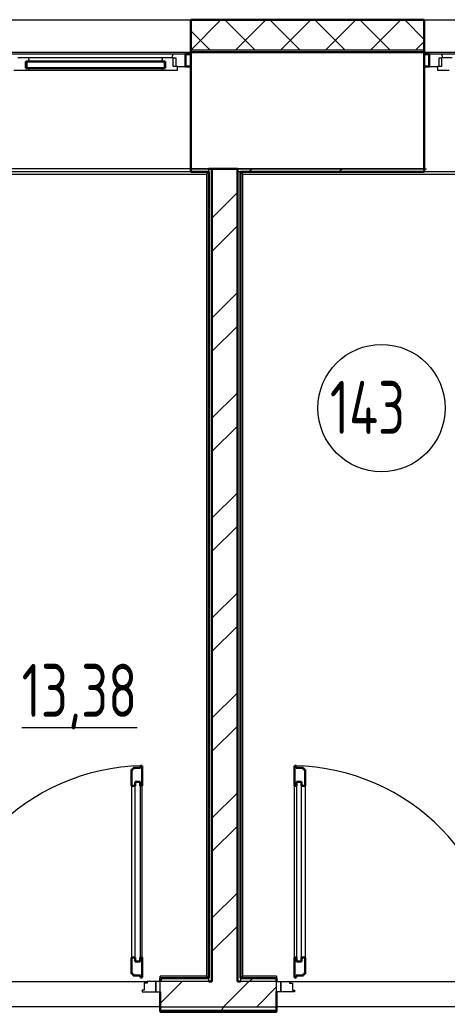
# Model space of a CAD drawing. Header units: millimetres. Extents: x -259809 to 472825, y -397243 to 31861.
# Drawn here: x -39972 to -37957, y -329807 to -325130 of the extents above; entities that cross this region are included whole.
import ezdxf

# ---------------------------------------------------------------- set-up
doc = ezdxf.new("R2010")
doc.units = ezdxf.units.MM
doc.linetypes.add('ADSK_Линия сетки', pattern=[25, 20, -2.5, 0, -2.5])
for name, color, linetype, lineweight in [('_ Окна', 252, 'Continuous', 30), ('Двери', 252, 'Continuous', 9), ('Марки помещений', 252, 'Continuous', 20), ('Ограждение', 252, 'Continuous', 9), ('Окна', 252, 'Continuous', 9), ('Оси', 252, 'Continuous', 9), ('Стены внутренние', 252, 'Continuous', 18), ('Стены наружные', 252, 'Continuous', 18), ('Стены штриховка', 7, 'Continuous', 9)]:
    doc.layers.add(name, color=color, linetype=linetype, lineweight=lineweight)
doc.layers.add('Двери открывание', color=7, linetype='Continuous', lineweight=9, true_color=0xc0c0c0)
doc.styles.add('GOST Common_3', font='', dxfattribs={"height": 3.5})
doc.styles.get('GOST Common_3').set_extended_font_data('GOST 2.304 type A')

# ---------------------------------------------------------------- blocks, each defined once
blk = doc.blocks.new('1 этаж')
at = {"layer": '_ Окна', "color": 251, "lineweight": 18, "true_color": 0x636466}
for p, q in [((-39930.4, 27377.7), (-39980.8, 27377.7)), ((-39943.8, 27328.7), (-39943.8, 27360.7)), ((-39943.8, 27360.7), (-39925.8, 27360.7)), ((-39925.8, 27360.7), (-39930.4, 27377.7)), ((-39299.2, 27377.7), (-39303.8, 27360.7)), ((-39303.8, 27360.7), (-39285.8, 27360.7)), ((-39248.8, 27377.7), (-39299.2, 27377.7)), ((-39285.8, 27360.7), (-39285.8, 27328.7)), ((-39250.2, 27394.7), (-39254.8, 27377.7)), ((-39190.8, 27394.7), (-39250.2, 27394.7)), ((-39248.8, 27336.7), (-39248.8, 27377.7)), ((-39248.8, 27377.7), (-39236.8, 27377.7)), ((-39236.8, 27377.7), (-39236.8, 27336.7)), ((-39190.8, 27336.7), (-39190.8, 27394.7)), ((-37981.4, 27394.7), (-38040.8, 27394.7)), ((-38040.8, 27394.7), (-38040.8, 27336.7)), ((-37994.8, 27336.7), (-37994.8, 27377.7)), ((-37994.8, 27377.7), (-37982.8, 27377.7)), ((-37982.8, 27377.7), (-37982.8, 27336.7)), ((-37932.4, 27377.7), (-37982.8, 27377.7)), ((-37976.8, 27377.7), (-37981.4, 27394.7)), ((-40000.8, 27319.7), (-39944.8, 27319.7)), ((-39944.8, 27319.7), (-39943.8, 27320.7)), ((-39925.8, 27328.7), (-39943.8, 27328.7)), ((-39943.8, 27320.7), (-39942.8, 27319.7)), ((-39942.8, 27319.7), (-39928.2, 27319.7)), ((-39928.2, 27319.7), (-39925.8, 27328.7)), ((-39285.8, 27328.7), (-39303.8, 27328.7)), ((-39303.8, 27328.7), (-39301.4, 27319.7)), ((-39301.4, 27319.7), (-39286.8, 27319.7)), ((-39286.8, 27319.7), (-39285.8, 27320.7)), ((-39285.8, 27320.7), (-39284.8, 27319.7)), ((-39284.8, 27319.7), (-39228.8, 27319.7)), ((-39228.8, 27336.7), (-39248.8, 27336.7)), ((-39228.8, 27319.7), (-39228.8, 27336.7)), ((-39228.8, 27336.7), (-39190.8, 27336.7)), ((-38040.8, 27336.7), (-38002.8, 27336.7)), ((-37982.8, 27336.7), (-38002.8, 27336.7)), ((-38002.8, 27336.7), (-38002.8, 27319.7)), ((-38002.8, 27319.7), (-37946.8, 27319.7))]:
    blk.add_line(p, q, dxfattribs=at)
at = {"layer": '_ Окна', "color": 251, "true_color": 0x636466}
for p, q in [((-39940.8, 27360.7), (-39943.8, 27360.7)), ((-39943.8, 27360.7), (-39943.8, 27328.7)), ((-39288.8, 27360.7), (-39940.8, 27360.7)), ((-39940.8, 27360.7), (-39940.8, 27328.7)), ((-39940.8, 27328.7), (-39940.8, 27360.7)), ((-39288.8, 27328.7), (-39288.8, 27360.7)), ((-39288.8, 27360.7), (-39288.8, 27328.7)), ((-39285.8, 27360.7), (-39288.8, 27360.7)), ((-39285.8, 27328.7), (-39285.8, 27360.7)), ((-39165.8, 27394.7), (-39190.8, 27394.7)), ((-39190.8, 27394.7), (-39190.8, 27336.7)), ((-38040.8, 27394.7), (-38065.8, 27394.7)), ((-38040.8, 27336.7), (-38040.8, 27394.7)), ((-39943.8, 27328.7), (-39940.8, 27328.7)), ((-39940.8, 27328.7), (-39288.8, 27328.7)), ((-39288.8, 27328.7), (-39285.8, 27328.7)), ((-39190.8, 27336.7), (-39165.8, 27336.7)), ((-38065.8, 27336.7), (-38040.8, 27336.7))]:
    blk.add_line(p, q, dxfattribs=at)
at = {"layer": 'Двери', "color": 251, "lineweight": 30, "true_color": 0x636466}
for p, q in [((-39394.8, 24040.7), (-39402.8, 24040.7)), ((-39402.8, 24040.7), (-39402.8, 24031.7)), ((-39394.8, 23946.7), (-39394.8, 24040.7)), ((-38676.8, 24040.7), (-38668.8, 24040.7)), ((-38676.8, 23946.7), (-38676.8, 24040.7)), ((-38668.8, 24040.7), (-38668.8, 24031.7)), ((-39436.8, 24022.7), (-39444.8, 24022.7)), ((-39444.8, 24022.7), (-39444.8, 23946.7)), ((-39402.8, 24031.7), (-39436.8, 24031.7)), ((-39436.8, 24031.7), (-39436.8, 24022.7)), ((-38668.8, 24031.7), (-38634.8, 24031.7)), ((-38634.8, 24031.7), (-38634.8, 24022.7)), ((-38634.8, 24022.7), (-38626.8, 24022.7)), ((-38626.8, 24022.7), (-38626.8, 23946.7)), ((-39444.8, 23946.7), (-39427.8, 23946.7)), ((-39427.8, 23946.7), (-39427.8, 23964.7)), ((-39427.8, 23964.7), (-39403.8, 23964.7)), ((-39403.8, 23964.7), (-39403.8, 23946.7)), ((-39403.8, 23946.7), (-39394.8, 23946.7)), ((-38667.8, 23946.7), (-38676.8, 23946.7)), ((-38667.8, 23964.7), (-38667.8, 23946.7)), ((-38643.8, 23964.7), (-38667.8, 23964.7)), ((-38643.8, 23946.7), (-38643.8, 23964.7)), ((-38626.8, 23946.7), (-38643.8, 23946.7)), ((-39444.8, 23136.7), (-39444.8, 23060.7)), ((-39444.8, 23136.7), (-39427.8, 23136.7)), ((-39427.8, 23136.7), (-39427.8, 23118.7)), ((-39427.8, 23118.7), (-39403.8, 23118.7)), ((-39403.8, 23136.7), (-39394.8, 23136.7)), ((-39403.8, 23118.7), (-39403.8, 23136.7)), ((-39394.8, 23042.7), (-39394.8, 23136.7)), ((-38676.8, 23042.7), (-38676.8, 23136.7)), ((-38667.8, 23136.7), (-38676.8, 23136.7)), ((-38667.8, 23118.7), (-38667.8, 23136.7)), ((-38643.8, 23118.7), (-38667.8, 23118.7)), ((-38643.8, 23136.7), (-38643.8, 23118.7)), ((-38626.8, 23136.7), (-38643.8, 23136.7)), ((-38626.8, 23136.7), (-38626.8, 23060.7)), ((-39444.8, 23060.7), (-39436.8, 23060.7)), ((-39436.8, 23060.7), (-39436.8, 23051.7)), ((-38634.8, 23060.7), (-38634.8, 23051.7)), ((-38626.8, 23060.7), (-38634.8, 23060.7)), ((-39436.8, 23051.7), (-39402.8, 23051.7)), ((-39402.8, 23051.7), (-39402.8, 23042.7)), ((-39402.8, 23042.7), (-39394.8, 23042.7)), ((-38668.8, 23042.7), (-38676.8, 23042.7)), ((-38668.8, 23051.7), (-38668.8, 23042.7)), ((-38634.8, 23051.7), (-38668.8, 23051.7))]:
    blk.add_line(p, q, dxfattribs=at)
at = {"layer": 'Двери', "color": 251, "true_color": 0x636466}
for p, q in [((-39444.8, 23946.7), (-39444.8, 23136.7)), ((-39427.8, 23118.7), (-39427.8, 23964.7)), ((-39427.8, 23964.7), (-39403.8, 23964.7)), ((-39403.8, 23964.7), (-39403.8, 23118.7)), ((-39394.8, 23136.7), (-39394.8, 23946.7)), ((-38676.8, 23136.7), (-38676.8, 23946.7)), ((-38667.8, 23964.7), (-38667.8, 23118.7)), ((-38643.8, 23964.7), (-38667.8, 23964.7)), ((-38643.8, 23118.7), (-38643.8, 23964.7)), ((-38626.8, 23946.7), (-38626.8, 23136.7)), ((-39403.8, 23118.7), (-39427.8, 23118.7)), ((-38667.8, 23118.7), (-38643.8, 23118.7)), ((-39371.8, 23016.7), (-39385.8, 23016.7)), ((-39385.8, 23016.7), (-39385.8, 22982.7)), ((-39371.8, 23024.7), (-39371.8, 23016.7)), ((-39330.8, 23024.7), (-39371.8, 23024.7)), ((-39310.8, 23024.7), (-39330.8, 23024.7)), ((-39330.8, 23024.7), (-39330.8, 22974.7)), ((-39330.8, 22974.7), (-39330.8, 23024.7)), ((-39310.8, 22974.7), (-39310.8, 23024.7)), ((-38760.8, 23024.7), (-38740.8, 23024.7)), ((-38760.8, 22974.7), (-38760.8, 23024.7)), ((-38740.8, 23024.7), (-38740.8, 22974.7)), ((-38740.8, 23024.7), (-38699.8, 23024.7)), ((-38740.8, 22974.7), (-38740.8, 23024.7)), ((-38699.8, 23024.7), (-38699.8, 23016.7)), ((-38699.8, 23016.7), (-38685.8, 23016.7)), ((-38685.8, 23016.7), (-38685.8, 22982.7)), ((-39385.8, 22982.7), (-39394.8, 22982.7)), ((-39394.8, 22982.7), (-39394.8, 22974.7)), ((-39394.8, 22974.7), (-39330.8, 22974.7)), ((-39330.8, 22974.7), (-39310.8, 22974.7)), ((-38740.8, 22974.7), (-38760.8, 22974.7)), ((-38676.8, 22974.7), (-38740.8, 22974.7)), ((-38685.8, 22982.7), (-38676.8, 22982.7)), ((-38676.8, 22982.7), (-38676.8, 22974.7))]:
    blk.add_line(p, q, dxfattribs=at)
at = {"layer": 'Двери открывание', "color": 251, "true_color": 0x636466}
for centre, start, end in [((-39376.8, 23042.7), 91.0334, 180), ((-38694.8, 23042.7), 0, 88.9666)]:
    blk.add_arc(centre, 998, start, end, dxfattribs=at)
at = {"layer": 'Марки помещений', "color": 251, "true_color": 0x636466}
blk.add_circle((-38266.3, 25726.9), 300, dxfattribs=at)
at = {"layer": 'Ограждение', "color": 251, "true_color": 0x636466}
for p, q in [((-44320.8, 26829.7), (-39090.8, 26829.7)), ((-39090.8, 26829.7), (-39080.8, 26839.7)), ((-39090.8, 26829.7), (-39090.8, 23049.7)), ((-38930.8, 26839.7), (-38920.8, 26829.7)), ((-38920.8, 26829.7), (-36040.8, 26829.7)), ((-38920.8, 23049.7), (-38920.8, 26829.7)), ((-39310.8, 23039.7), (-39310.8, 23049.7)), ((-39090.8, 23049.7), (-39310.8, 23049.7)), ((-39090.8, 23049.7), (-39080.8, 23039.7)), ((-38930.8, 23039.7), (-38920.8, 23049.7)), ((-38760.8, 23049.7), (-38920.8, 23049.7)), ((-38760.8, 23049.7), (-38760.8, 23039.7)), ((-39310.8, 22879.7), (-39310.8, 22884.7)), ((-39310.8, 22879.7), (-38760.8, 22879.7)), ((-38760.8, 22884.7), (-38760.8, 22879.7))]:
    blk.add_line(p, q, dxfattribs=at)
at = {"layer": 'Окна', "color": 251, "true_color": 0x636466}
for p, q in [((-39250.2, 27394.7), (-40781.4, 27394.7)), ((-39299.2, 27377.7), (-39930.4, 27377.7)), ((-36450.2, 27394.7), (-37981.4, 27394.7)), ((-39944.8, 27319.7), (-39942.8, 27319.7)), ((-39928.2, 27319.7), (-39301.4, 27319.7)), ((-39286.8, 27319.7), (-39284.8, 27319.7))]:
    blk.add_line(p, q, dxfattribs=at)
at = {"layer": 'Оси', "color": 251, "linetype": 'ADSK_Линия сетки', "ltscale": 100, "true_color": 0x636466}
blk.add_line((-805.8, 26854.7), (-72528.1, 26854.7), dxfattribs=at)
at = {"layer": 'Стены внутренние', "color": 251, "true_color": 0x636466}
for p, q in [((-40865.8, 27556.7), (-39165.8, 27556.7)), ((-38065.8, 27556.7), (-36365.8, 27556.7)), ((-40865.8, 27404.7), (-39165.8, 27404.7)), ((-38065.8, 27404.7), (-36365.8, 27404.7)), ((-39165.8, 26854.7), (-39080.8, 26854.7)), ((-38945.8, 26854.7), (-38065.8, 26854.7))]:
    blk.add_line(p, q, dxfattribs=at)
at = {"layer": 'Стены внутренние', "color": 251, "lineweight": 30, "true_color": 0x636466}
for p, q in [((-38065.8, 27556.7), (-39165.8, 27556.7)), ((-39165.8, 27556.7), (-39165.8, 27414.7)), ((-38065.8, 27414.7), (-38065.8, 27556.7)), ((-38065.8, 27404.7), (-39165.8, 27404.7)), ((-39165.8, 27404.7), (-39165.8, 26854.7)), ((-38065.8, 26854.7), (-38065.8, 27404.7))]:
    blk.add_line(p, q, dxfattribs=at)
at = {"layer": 'Стены внутренние', "color": 251, "linetype": 'Continuous', "lineweight": 9, "true_color": 0x636466}
for p, q in [((-39163.8, 27415.8), (-39024.9, 27554.7)), ((-38863.3, 27414.7), (-39003.3, 27554.7)), ((-38952.8, 27414.7), (-38812.8, 27554.7)), ((-38651.2, 27414.7), (-38791.2, 27554.7)), ((-38758.8, 27554.7), (-38760, 27556.7)), ((-38740.7, 27414.7), (-38600.7, 27554.7)), ((-38615.6, 27556.7), (-38616.7, 27554.7)), ((-38439, 27414.7), (-38579, 27554.7)), ((-38528.5, 27414.7), (-38388.5, 27554.7)), ((-38226.9, 27414.7), (-38366.9, 27554.7)), ((-38316.4, 27414.7), (-38176.4, 27554.7)), ((-38067.8, 27467.7), (-38154.8, 27554.7)), ((-39075.4, 27414.7), (-39163.8, 27503.1)), ((-38104.3, 27414.7), (-38067.8, 27451.2))]:
    blk.add_line(p, q, dxfattribs=at)
at = {"layer": 'Стены наружные', "color": 251, "lineweight": 30, "true_color": 0x636466}
for p, q in [((-39165.8, 27414.7), (-39165.8, 27404.7)), ((-38065.8, 27404.7), (-38065.8, 27414.7)), ((-39165.8, 26854.7), (-39165.8, 26839.7)), ((-38945.8, 26854.7), (-39080.8, 26854.7)), ((-39065.8, 26854.7), (-39065.8, 23024.7)), ((-38945.8, 26854.7), (-38945.8, 23024.7)), ((-38065.8, 26839.7), (-38065.8, 26854.7)), ((-39165.8, 26839.7), (-39080.8, 26839.7)), ((-39080.8, 26839.7), (-39080.8, 23039.7)), ((-38930.8, 26839.7), (-38065.8, 26839.7)), ((-38930.8, 23039.7), (-38930.8, 26839.7)), ((-39080.8, 23039.7), (-39310.8, 23039.7)), ((-39310.8, 23039.7), (-39310.8, 23024.7)), ((-39065.8, 23024.7), (-39080.8, 23024.7)), ((-38930.8, 23024.7), (-38945.8, 23024.7)), ((-38760.8, 23039.7), (-38930.8, 23039.7)), ((-38760.8, 23024.7), (-38760.8, 23039.7)), ((-39310.8, 22974.7), (-39310.8, 22884.7)), ((-38760.8, 22884.7), (-38760.8, 22974.7)), ((-39310.8, 22884.7), (-38760.8, 22884.7))]:
    blk.add_line(p, q, dxfattribs=at)
at = {"layer": 'Стены наружные', "color": 251, "true_color": 0x636466}
for p, q in [((-38065.8, 26854.7), (-38945.8, 26854.7)), ((-39165.8, 26839.7), (-40865.8, 26839.7)), ((-36365.8, 26839.7), (-38065.8, 26839.7)), ((-40379.8, 23024.7), (-39371.8, 23024.7)), ((-38699.8, 23024.7), (-37691.8, 23024.7)), ((-39310.8, 22904.7), (-40440.8, 22904.7)), ((-37630.8, 22904.7), (-38760.8, 22904.7))]:
    blk.add_line(p, q, dxfattribs=at)
at = {"layer": 'Стены наружные', "color": 251, "linetype": 'Continuous', "lineweight": 9, "true_color": 0x636466}
for p, q in [((-38891.4, 26839.7), (-38876.4, 26854.7)), ((-38467.2, 26839.7), (-38452.2, 26854.7)), ((-39065.8, 26622.3), (-38945.8, 26742.3)), ((-39065.8, 26465.2), (-38945.8, 26585.2)), ((-39065.8, 26150.9), (-38945.8, 26270.9)), ((-39065.8, 25993.7), (-38945.8, 26113.7)), ((-39065.8, 25679.4), (-38945.8, 25799.4)), ((-39065.8, 25522.3), (-38945.8, 25642.3)), ((-39065.8, 25208), (-38945.8, 25328)), ((-39065.8, 25050.8), (-38945.8, 25170.8)), ((-39065.8, 24736.5), (-38945.8, 24856.5)), ((-39065.8, 24579.3), (-38945.8, 24699.3)), ((-39065.8, 24265), (-38945.8, 24385)), ((-39065.8, 24107.9), (-38945.8, 24227.9)), ((-39065.8, 23793.6), (-38945.8, 23913.6)), ((-39065.8, 23636.4), (-38945.8, 23756.4)), ((-39065.8, 23322.1), (-38945.8, 23442.1)), ((-39065.8, 23164.9), (-38945.8, 23284.9)), ((-39310.8, 23026.2), (-39297.3, 23039.7)), ((-39310.8, 22919.9), (-39206.1, 23024.7)), ((-39011.8, 22904.7), (-38891.8, 23024.7)), ((-38888, 23024.7), (-38873, 23039.7)), ((-38854.6, 22904.7), (-38760.8, 22998.5)), ((-39310.8, 22884.8), (-39305.9, 22889.7)), ((-39240.2, 22884.7), (-39235.2, 22889.7)), ((-39169.5, 22884.7), (-39164.5, 22889.7)), ((-39098.8, 22884.7), (-39093.8, 22889.7)), ((-39028, 22884.7), (-39023, 22889.7)), ((-39023, 22889.7), (-39008, 22904.7)), ((-38957.3, 22884.7), (-38952.3, 22889.7)), ((-38886.6, 22884.7), (-38881.6, 22889.7)), ((-38815.9, 22884.7), (-38810.9, 22889.7))]:
    blk.add_line(p, q, dxfattribs=at)
at = {"layer": 'Стены штриховка', "color": 251, "true_color": 0x636466}
for p, q in [((-38067.8, 27554.7), (-39163.8, 27554.7)), ((-39163.8, 27414.7), (-39163.8, 27554.7)), ((-38067.8, 27554.7), (-38067.8, 27414.7)), ((-39165.8, 27414.7), (-38065.8, 27414.7)), ((-39080.8, 26839.7), (-39080.8, 26854.7)), ((-38930.8, 26839.7), (-38945.8, 26839.7)), ((-39080.8, 23024.7), (-39310.8, 23024.7)), ((-39080.8, 23024.7), (-39080.8, 23039.7)), ((-38930.8, 23039.7), (-38930.8, 23024.7)), ((-38760.8, 23024.7), (-38930.8, 23024.7)), ((-39310.8, 22904.7), (-38760.8, 22904.7)), ((-39310.8, 22889.7), (-38760.8, 22889.7))]:
    blk.add_line(p, q, dxfattribs=at)
at = {"layer": 'Марки помещений', "color": 251, "true_color": 0x636466, "style": 'GOST Common_3', "width": 0.9}
for s, p in [('143', (-38509.7, 25604.7)), ('%%U13,38', (-39963.1, 24271.1))]:
    blk.add_text(s, height=250, dxfattribs=at).set_placement(p)

msp = doc.modelspace()

# ---------------------------------------------------------------- block references
msp.add_blockref('1 этаж', (0, -352686.9))

doc.saveas('drawing.dxf')
